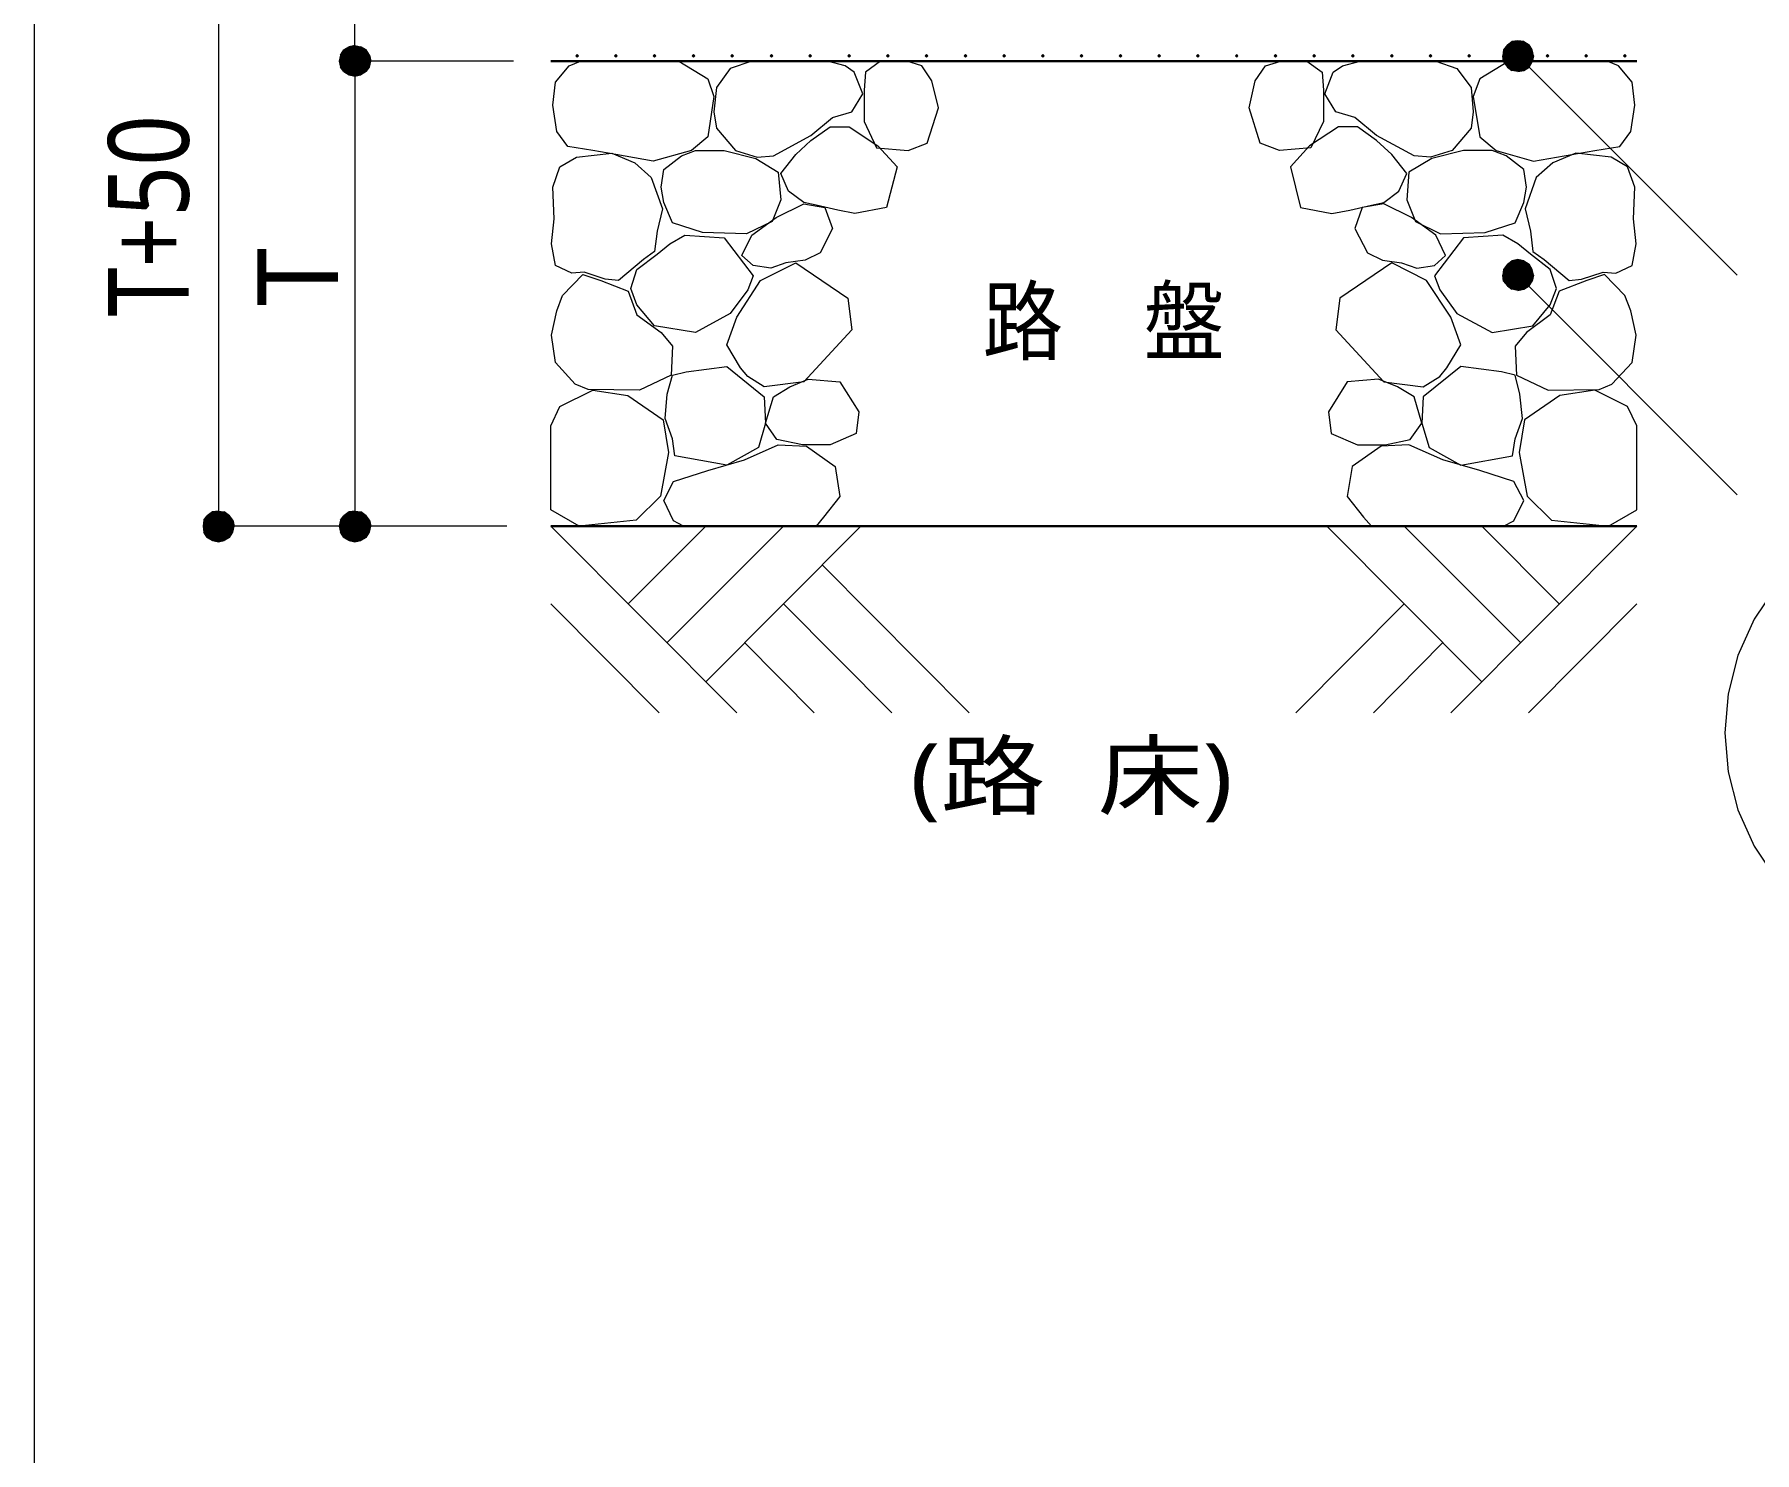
# Model space of a CAD drawing. Header units: millimetres. Extents: x 0 to 420, y 0 to 297.
# Drawn here: x 210.2 to 265.6, y 80 to 125.7 of the extents above; entities that cross this region are included whole.
import ezdxf
from ezdxf.enums import TextEntityAlignment as Align

# ---------------------------------------------------------------- set-up
doc = ezdxf.new("R2010")
doc.units = ezdxf.units.MM
doc.styles.add('kst32b', font='NotoSansJP-Variable.ttf')

msp = doc.modelspace()

# ---------------------------------------------------------------- hatches: boundary and pattern name
h = msp.add_hatch(color=7)
h.paths.add_polyline_path([(220.324, 125.285), (220.154, 125.18), (220.514, 124.82), (220.324, 125.285)])
h.paths.add_polyline_path([(220.154, 125.18), (220.514, 124.82), (220.049, 125.01), (220.154, 125.18)])
h.paths.add_polyline_path([(220.514, 124.82), (220.049, 125.01), (220.006, 124.82), (220.514, 124.82)])
h = msp.add_hatch(color=7)
h.paths.add_polyline_path([(220.874, 125.18), (220.705, 125.285), (220.514, 124.82), (220.874, 125.18)])
h.paths.add_polyline_path([(220.705, 125.285), (220.514, 124.82), (220.514, 125.328), (220.705, 125.285)])
h.paths.add_polyline_path([(220.514, 124.82), (220.514, 125.328), (220.324, 125.285), (220.514, 124.82)])
h = msp.add_hatch(color=7)
h.paths.add_polyline_path([(257.979, 125.476), (257.789, 125.455), (257.979, 124.989), (257.979, 125.476)])
h.paths.add_polyline_path([(257.789, 125.455), (257.979, 124.989), (257.641, 125.349), (257.789, 125.455)])
h.paths.add_polyline_path([(257.979, 124.989), (257.641, 125.349), (257.514, 125.18), (257.979, 124.989)])
h = msp.add_hatch(color=7)
h.paths.add_polyline_path([(258.445, 125.18), (258.339, 125.349), (257.979, 124.989), (258.445, 125.18)])
h.paths.add_polyline_path([(258.339, 125.349), (257.979, 124.989), (258.17, 125.455), (258.339, 125.349)])
h.paths.add_polyline_path([(257.979, 124.989), (258.17, 125.455), (257.979, 125.476), (257.979, 124.989)])
h = msp.add_hatch(color=7)
h.paths.add_polyline_path([(220.006, 124.82), (220.049, 124.629), (220.514, 124.82), (220.006, 124.82)])
h.paths.add_polyline_path([(220.049, 124.629), (220.514, 124.82), (220.154, 124.481), (220.049, 124.629)])
h.paths.add_polyline_path([(220.514, 124.82), (220.154, 124.481), (220.324, 124.375), (220.514, 124.82)])
for points in [[(220.324, 124.375), (220.514, 124.333), (220.514, 124.82), (220.324, 124.375)], [(227.669, 125.031), (227.647, 125.01), (227.626, 124.989), (227.647, 124.968), (227.669, 124.947), (227.69, 124.968), (227.711, 124.989), (227.69, 125.01), (227.669, 125.031)], [(228.918, 125.031), (228.896, 125.01), (228.875, 124.989), (228.896, 124.968), (228.918, 124.947), (228.939, 124.968), (228.96, 124.989), (228.939, 125.01), (228.918, 125.031)], [(230.166, 125.031), (230.145, 125.01), (230.124, 124.989), (230.145, 124.968), (230.166, 124.947), (230.187, 124.968), (230.209, 124.989), (230.187, 125.01), (230.166, 125.031)], [(231.415, 125.031), (231.394, 125.01), (231.373, 124.989), (231.394, 124.968), (231.415, 124.947), (231.436, 124.968), (231.458, 124.989), (231.436, 125.01), (231.415, 125.031)], [(232.664, 125.031), (232.643, 125.01), (232.622, 124.989), (232.643, 124.968), (232.664, 124.947), (232.685, 124.968), (232.706, 124.989), (232.685, 125.01), (232.664, 125.031)], [(233.934, 125.031), (233.913, 125.01), (233.892, 124.989), (233.913, 124.968), (233.934, 124.947), (233.955, 124.968), (233.976, 124.989), (233.955, 125.01), (233.934, 125.031)], [(235.183, 125.031), (235.162, 125.01), (235.141, 124.989), (235.162, 124.968), (235.183, 124.947), (235.204, 124.968), (235.225, 124.989), (235.204, 125.01), (235.183, 125.031)], [(236.432, 125.031), (236.411, 125.01), (236.389, 124.989), (236.411, 124.968), (236.432, 124.947), (236.453, 124.968), (236.474, 124.989), (236.453, 125.01), (236.432, 125.031)], [(237.68, 125.031), (237.659, 125.01), (237.638, 124.989), (237.659, 124.968), (237.68, 124.947), (237.702, 124.968), (237.723, 124.989), (237.702, 125.01), (237.68, 125.031)], [(238.929, 125.031), (238.908, 125.01), (238.887, 124.989), (238.908, 124.968), (238.929, 124.947), (238.951, 124.968), (238.972, 124.989), (238.951, 125.01), (238.929, 125.031)], [(240.178, 125.031), (240.157, 125.01), (240.136, 124.989), (240.157, 124.968), (240.178, 124.947), (240.199, 124.968), (240.221, 124.989), (240.199, 125.01), (240.178, 125.031)], [(241.427, 125.031), (241.406, 125.01), (241.385, 124.989), (241.406, 124.968), (241.427, 124.947), (241.448, 124.968), (241.469, 124.989), (241.448, 125.01), (241.427, 125.031)], [(242.676, 125.031), (242.655, 125.01), (242.634, 124.989), (242.655, 124.968), (242.676, 124.947), (242.697, 124.968), (242.718, 124.989), (242.697, 125.01), (242.676, 125.031)], [(243.925, 125.031), (243.904, 125.01), (243.882, 124.989), (243.904, 124.968), (243.925, 124.947), (243.946, 124.968), (243.967, 124.989), (243.946, 125.01), (243.925, 125.031)], [(245.173, 125.031), (245.152, 125.01), (245.131, 124.989), (245.152, 124.968), (245.173, 124.947), (245.195, 124.968), (245.216, 124.989), (245.195, 125.01), (245.173, 125.031)], [(246.422, 125.031), (246.401, 125.01), (246.38, 124.989), (246.401, 124.968), (246.422, 124.947), (246.444, 124.968), (246.465, 124.989), (246.444, 125.01), (246.422, 125.031)], [(247.671, 125.031), (247.65, 125.01), (247.629, 124.989), (247.65, 124.968), (247.671, 124.947), (247.692, 124.968), (247.714, 124.989), (247.692, 125.01), (247.671, 125.031)], [(248.92, 125.031), (248.899, 125.01), (248.878, 124.989), (248.899, 124.968), (248.92, 124.947), (248.941, 124.968), (248.962, 124.989), (248.941, 125.01), (248.92, 125.031)], [(250.169, 125.031), (250.148, 125.01), (250.127, 124.989), (250.148, 124.968), (250.169, 124.947), (250.19, 124.968), (250.211, 124.989), (250.19, 125.01), (250.169, 125.031)], [(251.418, 125.031), (251.396, 125.01), (251.375, 124.989), (251.396, 124.968), (251.418, 124.947), (251.439, 124.968), (251.46, 124.989), (251.439, 125.01), (251.418, 125.031)], [(252.666, 125.031), (252.645, 125.01), (252.624, 124.989), (252.645, 124.968), (252.666, 124.947), (252.688, 124.968), (252.709, 124.989), (252.688, 125.01), (252.666, 125.031)], [(253.915, 125.031), (253.894, 125.01), (253.873, 124.989), (253.894, 124.968), (253.915, 124.947), (253.937, 124.968), (253.958, 124.989), (253.937, 125.01), (253.915, 125.031)], [(255.164, 125.031), (255.143, 125.01), (255.122, 124.989), (255.143, 124.968), (255.164, 124.947), (255.185, 124.968), (255.207, 124.989), (255.185, 125.01), (255.164, 125.031)], [(256.413, 125.031), (256.392, 125.01), (256.371, 124.989), (256.392, 124.968), (256.413, 124.947), (256.434, 124.968), (256.455, 124.989), (256.434, 125.01), (256.413, 125.031)], [(257.683, 125.031), (257.662, 125.01), (257.641, 124.989), (257.662, 124.968), (257.683, 124.947), (257.704, 124.968), (257.725, 124.989), (257.704, 125.01), (257.683, 125.031)], [(258.17, 124.523), (258.339, 124.629), (257.979, 124.989), (258.17, 124.523)], [(258.932, 125.031), (258.911, 125.01), (258.889, 124.989), (258.911, 124.968), (258.932, 124.947), (258.953, 124.968), (258.974, 124.989), (258.953, 125.01), (258.932, 125.031)], [(260.181, 125.031), (260.16, 125.01), (260.138, 124.989), (260.16, 124.968), (260.181, 124.947), (260.202, 124.968), (260.223, 124.989), (260.202, 125.01), (260.181, 125.031)], [(261.429, 125.031), (261.408, 125.01), (261.387, 124.989), (261.408, 124.968), (261.429, 124.947), (261.451, 124.968), (261.472, 124.989), (261.451, 125.01), (261.429, 125.031)], [(258.17, 117.475), (258.339, 117.581), (257.979, 117.919), (258.17, 117.475)], [(215.921, 109.368), (216.112, 109.326), (216.112, 109.834), (215.921, 109.368)], [(220.324, 109.368), (220.514, 109.326), (220.514, 109.834), (220.324, 109.368)]]:
    msp.add_hatch(color=7).paths.add_polyline_path(points)
h = msp.add_hatch(color=7)
h.paths.add_polyline_path([(220.98, 124.629), (221.022, 124.82), (220.514, 124.82), (220.98, 124.629)])
h.paths.add_polyline_path([(221.022, 124.82), (220.514, 124.82), (220.98, 125.01), (221.022, 124.82)])
h.paths.add_polyline_path([(220.514, 124.82), (220.98, 125.01), (220.874, 125.18), (220.514, 124.82)])
h = msp.add_hatch(color=7)
h.paths.add_polyline_path([(220.514, 124.333), (220.705, 124.375), (220.514, 124.82), (220.514, 124.333)])
h.paths.add_polyline_path([(220.705, 124.375), (220.514, 124.82), (220.874, 124.481), (220.705, 124.375)])
h.paths.add_polyline_path([(220.514, 124.82), (220.874, 124.481), (220.98, 124.629), (220.514, 124.82)])
h = msp.add_hatch(color=7)
h.paths.add_polyline_path([(257.514, 125.18), (257.493, 124.989), (257.979, 124.989), (257.514, 125.18)])
h.paths.add_polyline_path([(257.493, 124.989), (257.979, 124.989), (257.514, 124.799), (257.493, 124.989)])
h.paths.add_polyline_path([(257.979, 124.989), (257.514, 124.799), (257.641, 124.629), (257.979, 124.989)])
h = msp.add_hatch(color=7)
h.paths.add_polyline_path([(257.641, 124.629), (257.789, 124.523), (257.979, 124.989), (257.641, 124.629)])
h.paths.add_polyline_path([(257.789, 124.523), (257.979, 124.989), (257.979, 124.481), (257.789, 124.523)])
h.paths.add_polyline_path([(257.979, 124.989), (257.979, 124.481), (258.17, 124.523), (257.979, 124.989)])
h = msp.add_hatch(color=7)
h.paths.add_polyline_path([(258.339, 124.629), (258.445, 124.799), (257.979, 124.989), (258.339, 124.629)])
h.paths.add_polyline_path([(258.445, 124.799), (257.979, 124.989), (258.487, 124.989), (258.445, 124.799)])
h.paths.add_polyline_path([(257.979, 124.989), (258.487, 124.989), (258.445, 125.18), (257.979, 124.989)])
h = msp.add_hatch(color=7)
h.paths.add_polyline_path([(257.514, 118.11), (257.493, 117.919), (257.979, 117.919), (257.514, 118.11)])
h.paths.add_polyline_path([(257.493, 117.919), (257.979, 117.919), (257.514, 117.729), (257.493, 117.919)])
h.paths.add_polyline_path([(257.979, 117.919), (257.514, 117.729), (257.641, 117.581), (257.979, 117.919)])
h = msp.add_hatch(color=7)
h.paths.add_polyline_path([(257.979, 118.427), (257.789, 118.385), (257.979, 117.919), (257.979, 118.427)])
h.paths.add_polyline_path([(257.789, 118.385), (257.979, 117.919), (257.641, 118.279), (257.789, 118.385)])
h.paths.add_polyline_path([(257.979, 117.919), (257.641, 118.279), (257.514, 118.11), (257.979, 117.919)])
h = msp.add_hatch(color=7)
h.paths.add_polyline_path([(258.445, 118.11), (258.339, 118.279), (257.979, 117.919), (258.445, 118.11)])
h.paths.add_polyline_path([(258.339, 118.279), (257.979, 117.919), (258.17, 118.385), (258.339, 118.279)])
h.paths.add_polyline_path([(257.979, 117.919), (258.17, 118.385), (257.979, 118.427), (257.979, 117.919)])
h = msp.add_hatch(color=7)
h.paths.add_polyline_path([(258.339, 117.581), (258.445, 117.729), (257.979, 117.919), (258.339, 117.581)])
h.paths.add_polyline_path([(258.445, 117.729), (257.979, 117.919), (258.487, 117.919), (258.445, 117.729)])
h.paths.add_polyline_path([(257.979, 117.919), (258.487, 117.919), (258.445, 118.11), (257.979, 117.919)])
h = msp.add_hatch(color=7)
h.paths.add_polyline_path([(257.641, 117.581), (257.789, 117.475), (257.979, 117.919), (257.641, 117.581)])
h.paths.add_polyline_path([(257.789, 117.475), (257.979, 117.919), (257.979, 117.433), (257.789, 117.475)])
h.paths.add_polyline_path([(257.979, 117.919), (257.979, 117.433), (258.17, 117.475), (257.979, 117.919)])
h = msp.add_hatch(color=7)
h.paths.add_polyline_path([(215.921, 110.3), (215.752, 110.172), (216.112, 109.834), (215.921, 110.3)])
h.paths.add_polyline_path([(215.752, 110.172), (216.112, 109.834), (215.646, 110.024), (215.752, 110.172)])
h.paths.add_polyline_path([(216.112, 109.834), (215.646, 110.024), (215.625, 109.834), (216.112, 109.834)])
h = msp.add_hatch(color=7)
h.paths.add_polyline_path([(216.471, 110.172), (216.302, 110.3), (216.112, 109.834), (216.471, 110.172)])
h.paths.add_polyline_path([(216.302, 110.3), (216.112, 109.834), (216.112, 110.321), (216.302, 110.3)])
h.paths.add_polyline_path([(216.112, 109.834), (216.112, 110.321), (215.921, 110.3), (216.112, 109.834)])
h = msp.add_hatch(color=7)
h.paths.add_polyline_path([(220.324, 110.3), (220.154, 110.172), (220.514, 109.834), (220.324, 110.3)])
h.paths.add_polyline_path([(220.154, 110.172), (220.514, 109.834), (220.049, 110.024), (220.154, 110.172)])
h.paths.add_polyline_path([(220.514, 109.834), (220.049, 110.024), (220.006, 109.834), (220.514, 109.834)])
h = msp.add_hatch(color=7)
h.paths.add_polyline_path([(220.874, 110.172), (220.705, 110.3), (220.514, 109.834), (220.874, 110.172)])
h.paths.add_polyline_path([(220.705, 110.3), (220.514, 109.834), (220.514, 110.321), (220.705, 110.3)])
h.paths.add_polyline_path([(220.514, 109.834), (220.514, 110.321), (220.324, 110.3), (220.514, 109.834)])
h = msp.add_hatch(color=7)
h.paths.add_polyline_path([(215.625, 109.834), (215.646, 109.643), (216.112, 109.834), (215.625, 109.834)])
h.paths.add_polyline_path([(215.646, 109.643), (216.112, 109.834), (215.752, 109.474), (215.646, 109.643)])
h.paths.add_polyline_path([(216.112, 109.834), (215.752, 109.474), (215.921, 109.368), (216.112, 109.834)])
h = msp.add_hatch(color=7)
h.paths.add_polyline_path([(216.577, 109.643), (216.62, 109.834), (216.112, 109.834), (216.577, 109.643)])
h.paths.add_polyline_path([(216.62, 109.834), (216.112, 109.834), (216.577, 110.024), (216.62, 109.834)])
h.paths.add_polyline_path([(216.112, 109.834), (216.577, 110.024), (216.471, 110.172), (216.112, 109.834)])
h = msp.add_hatch(color=7)
h.paths.add_polyline_path([(216.112, 109.326), (216.302, 109.368), (216.112, 109.834), (216.112, 109.326)])
h.paths.add_polyline_path([(216.302, 109.368), (216.112, 109.834), (216.471, 109.474), (216.302, 109.368)])
h.paths.add_polyline_path([(216.112, 109.834), (216.471, 109.474), (216.577, 109.643), (216.112, 109.834)])
h = msp.add_hatch(color=7)
h.paths.add_polyline_path([(220.006, 109.834), (220.049, 109.643), (220.514, 109.834), (220.006, 109.834)])
h.paths.add_polyline_path([(220.049, 109.643), (220.514, 109.834), (220.154, 109.474), (220.049, 109.643)])
h.paths.add_polyline_path([(220.514, 109.834), (220.154, 109.474), (220.324, 109.368), (220.514, 109.834)])
h = msp.add_hatch(color=7)
h.paths.add_polyline_path([(220.98, 109.643), (221.022, 109.834), (220.514, 109.834), (220.98, 109.643)])
h.paths.add_polyline_path([(221.022, 109.834), (220.514, 109.834), (220.98, 110.024), (221.022, 109.834)])
h.paths.add_polyline_path([(220.514, 109.834), (220.98, 110.024), (220.874, 110.172), (220.514, 109.834)])
h = msp.add_hatch(color=7)
h.paths.add_polyline_path([(220.514, 109.326), (220.705, 109.368), (220.514, 109.834), (220.514, 109.326)])
h.paths.add_polyline_path([(220.705, 109.368), (220.514, 109.834), (220.874, 109.474), (220.705, 109.368)])
h.paths.add_polyline_path([(220.514, 109.834), (220.874, 109.474), (220.98, 109.643), (220.514, 109.834)])

# ---------------------------------------------------------------- linework, layer by layer
at = {"lineweight": 13}
for points in [[(210.185, 45.995), (210.185, 156.993)], [(216.112, 129.836), (216.112, 109.834)], [(225.616, 124.82), (220.514, 124.82), (220.514, 129.836)], [(225.319, 124.82), (220.493, 124.82)], [(220.514, 124.82), (220.514, 109.834)], [(230.95, 124.82), (231.881, 124.248), (232.071, 123.677), (231.881, 122.386), (231.352, 121.941), (230.124, 121.602), (228.918, 121.814), (228.177, 121.941), (227.372, 122.068), (227.012, 122.555), (226.886, 123.402), (226.97, 124.142), (227.415, 124.672), (227.775, 124.82)], [(233.299, 124.82), (232.601, 124.587), (232.156, 123.973), (232.071, 123.19), (232.156, 122.661), (232.77, 121.941), (233.468, 121.729), (233.997, 121.772), (235.204, 122.428), (235.903, 123), (236.516, 123.19), (236.876, 123.762), (236.601, 124.46), (236.305, 124.672), (235.733, 124.82)], [(237.448, 124.82), (236.961, 124.46), (236.919, 123.888), (236.919, 122.872), (237.321, 122.026), (238.337, 121.941), (238.951, 122.174), (239.31, 123.317), (239.099, 124.185), (238.781, 124.672), (238.294, 124.82)], [(251.185, 124.82), (251.672, 124.46), (251.714, 123.888), (251.714, 122.872), (251.312, 122.026), (250.296, 121.941), (249.682, 122.174), (249.322, 123.317), (249.513, 124.185), (249.851, 124.672), (250.338, 124.82)], [(255.334, 124.82), (256.011, 124.587), (256.477, 123.973), (256.54, 123.19), (256.477, 122.661), (255.863, 121.941), (255.164, 121.729), (254.635, 121.772), (253.429, 122.428), (252.73, 123), (252.116, 123.19), (251.756, 123.762), (252.032, 124.46), (252.328, 124.672), (252.899, 124.82)], [(257.683, 124.82), (256.752, 124.248), (256.54, 123.677), (256.752, 122.386), (257.281, 121.941), (258.487, 121.602), (259.715, 121.814), (260.456, 121.941), (261.26, 122.068), (261.62, 122.555), (261.747, 123.402), (261.662, 124.142), (261.218, 124.672), (260.858, 124.82)], [(257.979, 124.989), (265.049, 117.919)], [(257.979, 117.919), (265.049, 110.85)], [(231.098, 109.834), (230.78, 110.003), (230.463, 110.659), (230.78, 111.273), (231.881, 111.633), (233.066, 111.972), (234.146, 112.459), (235.056, 112.416), (235.987, 111.76), (236.135, 110.786), (235.606, 110.13), (235.373, 109.834)], [(257.514, 109.834), (257.852, 110.003), (258.17, 110.659), (257.852, 111.273), (256.752, 111.633), (255.566, 111.972), (254.466, 112.459), (253.577, 112.416), (252.645, 111.76), (252.476, 110.786), (253.005, 110.13), (253.259, 109.834)], [(225.404, 109.834), (216.112, 109.834)], [(232.812, 103.822), (226.822, 109.834)], [(229.32, 107.336), (231.817, 109.834)], [(230.569, 106.087), (234.315, 109.834)], [(231.817, 104.817), (236.813, 109.834)], [(251.82, 109.834), (256.815, 104.817)], [(254.318, 109.834), (258.064, 106.087)], [(255.82, 103.822), (261.811, 109.834)], [(256.815, 109.834), (259.313, 107.336)], [(240.305, 103.822), (235.564, 108.585)], [(266.323, 107.926), (265.59, 106.836), (265.066, 105.662), (264.752, 104.434), (264.647, 103.177), (264.752, 101.92), (265.066, 100.691), (265.59, 99.518), (266.323, 98.428)], [(226.822, 107.336), (230.314, 103.822)], [(237.808, 103.822), (234.315, 107.336)], [(250.825, 103.822), (254.318, 107.336)], [(261.811, 107.336), (258.318, 103.822)], [(235.31, 103.822), (233.066, 106.087)], [(253.323, 103.822), (255.566, 106.087)]]:
    msp.add_lwpolyline(points, dxfattribs=at)
at = {"lineweight": 0}
for points in [[(220.324, 125.285), (220.154, 125.18), (220.514, 124.82)], [(220.514, 124.82), (220.514, 125.328), (220.324, 125.285)], [(220.705, 125.285), (220.514, 124.82), (220.514, 125.328)], [(220.874, 125.18), (220.705, 125.285), (220.514, 124.82)], [(257.979, 124.989), (257.641, 125.349), (257.514, 125.18)], [(257.789, 125.455), (257.979, 124.989), (257.641, 125.349)], [(257.979, 125.476), (257.789, 125.455), (257.979, 124.989)], [(257.979, 124.989), (258.17, 125.455), (257.979, 125.476)], [(258.339, 125.349), (257.979, 124.989), (258.17, 125.455)], [(258.445, 125.18), (258.339, 125.349), (257.979, 124.989)], [(220.514, 124.82), (220.049, 125.01), (220.006, 124.82)], [(220.006, 124.82), (220.049, 124.629), (220.514, 124.82)], [(220.154, 125.18), (220.514, 124.82), (220.049, 125.01)], [(220.049, 124.629), (220.514, 124.82), (220.154, 124.481)], [(220.514, 124.82), (220.154, 124.481), (220.324, 124.375)], [(220.324, 124.375), (220.514, 124.333), (220.514, 124.82)], [(220.514, 124.82), (220.98, 125.01), (220.874, 125.18)], [(221.022, 124.82), (220.514, 124.82), (220.98, 125.01)], [(220.514, 124.333), (220.705, 124.375), (220.514, 124.82)], [(220.705, 124.375), (220.514, 124.82), (220.874, 124.481)], [(220.514, 124.82), (220.874, 124.481), (220.98, 124.629)], [(220.98, 124.629), (221.022, 124.82), (220.514, 124.82)], [(227.669, 125.031), (227.647, 125.01), (227.626, 124.989), (227.647, 124.968), (227.669, 124.947), (227.69, 124.968), (227.711, 124.989), (227.69, 125.01)], [(228.918, 125.031), (228.896, 125.01), (228.875, 124.989), (228.896, 124.968), (228.918, 124.947), (228.939, 124.968), (228.96, 124.989), (228.939, 125.01)], [(230.166, 125.031), (230.145, 125.01), (230.124, 124.989), (230.145, 124.968), (230.166, 124.947), (230.187, 124.968), (230.209, 124.989), (230.187, 125.01)], [(231.415, 125.031), (231.394, 125.01), (231.373, 124.989), (231.394, 124.968), (231.415, 124.947), (231.436, 124.968), (231.458, 124.989), (231.436, 125.01)], [(232.664, 125.031), (232.643, 125.01), (232.622, 124.989), (232.643, 124.968), (232.664, 124.947), (232.685, 124.968), (232.706, 124.989), (232.685, 125.01)], [(233.934, 125.031), (233.913, 125.01), (233.892, 124.989), (233.913, 124.968), (233.934, 124.947), (233.955, 124.968), (233.976, 124.989), (233.955, 125.01)], [(235.183, 125.031), (235.162, 125.01), (235.141, 124.989), (235.162, 124.968), (235.183, 124.947), (235.204, 124.968), (235.225, 124.989), (235.204, 125.01)], [(236.432, 125.031), (236.411, 125.01), (236.389, 124.989), (236.411, 124.968), (236.432, 124.947), (236.453, 124.968), (236.474, 124.989), (236.453, 125.01)], [(237.68, 125.031), (237.659, 125.01), (237.638, 124.989), (237.659, 124.968), (237.68, 124.947), (237.702, 124.968), (237.723, 124.989), (237.702, 125.01)], [(238.929, 125.031), (238.908, 125.01), (238.887, 124.989), (238.908, 124.968), (238.929, 124.947), (238.951, 124.968), (238.972, 124.989), (238.951, 125.01)], [(240.178, 125.031), (240.157, 125.01), (240.136, 124.989), (240.157, 124.968), (240.178, 124.947), (240.199, 124.968), (240.221, 124.989), (240.199, 125.01)], [(241.427, 125.031), (241.406, 125.01), (241.385, 124.989), (241.406, 124.968), (241.427, 124.947), (241.448, 124.968), (241.469, 124.989), (241.448, 125.01)], [(242.676, 125.031), (242.655, 125.01), (242.634, 124.989), (242.655, 124.968), (242.676, 124.947), (242.697, 124.968), (242.718, 124.989), (242.697, 125.01)], [(243.925, 125.031), (243.904, 125.01), (243.882, 124.989), (243.904, 124.968), (243.925, 124.947), (243.946, 124.968), (243.967, 124.989), (243.946, 125.01)], [(245.173, 125.031), (245.152, 125.01), (245.131, 124.989), (245.152, 124.968), (245.173, 124.947), (245.195, 124.968), (245.216, 124.989), (245.195, 125.01)], [(246.422, 125.031), (246.401, 125.01), (246.38, 124.989), (246.401, 124.968), (246.422, 124.947), (246.444, 124.968), (246.465, 124.989), (246.444, 125.01)], [(247.671, 125.031), (247.65, 125.01), (247.629, 124.989), (247.65, 124.968), (247.671, 124.947), (247.692, 124.968), (247.714, 124.989), (247.692, 125.01)], [(248.92, 125.031), (248.899, 125.01), (248.878, 124.989), (248.899, 124.968), (248.92, 124.947), (248.941, 124.968), (248.962, 124.989), (248.941, 125.01)], [(250.169, 125.031), (250.148, 125.01), (250.127, 124.989), (250.148, 124.968), (250.169, 124.947), (250.19, 124.968), (250.211, 124.989), (250.19, 125.01)], [(251.418, 125.031), (251.396, 125.01), (251.375, 124.989), (251.396, 124.968), (251.418, 124.947), (251.439, 124.968), (251.46, 124.989), (251.439, 125.01)], [(252.666, 125.031), (252.645, 125.01), (252.624, 124.989), (252.645, 124.968), (252.666, 124.947), (252.688, 124.968), (252.709, 124.989), (252.688, 125.01)], [(253.915, 125.031), (253.894, 125.01), (253.873, 124.989), (253.894, 124.968), (253.915, 124.947), (253.937, 124.968), (253.958, 124.989), (253.937, 125.01)], [(255.164, 125.031), (255.143, 125.01), (255.122, 124.989), (255.143, 124.968), (255.164, 124.947), (255.185, 124.968), (255.207, 124.989), (255.185, 125.01)], [(256.413, 125.031), (256.392, 125.01), (256.371, 124.989), (256.392, 124.968), (256.413, 124.947), (256.434, 124.968), (256.455, 124.989), (256.434, 125.01)], [(257.514, 125.18), (257.493, 124.989), (257.979, 124.989)], [(257.493, 124.989), (257.979, 124.989), (257.514, 124.799)], [(257.979, 124.989), (257.514, 124.799), (257.641, 124.629)], [(257.683, 125.031), (257.662, 125.01), (257.641, 124.989), (257.662, 124.968), (257.683, 124.947), (257.704, 124.968), (257.725, 124.989), (257.704, 125.01)], [(257.641, 124.629), (257.789, 124.523), (257.979, 124.989)], [(257.789, 124.523), (257.979, 124.989), (257.979, 124.481)], [(257.979, 124.989), (258.487, 124.989), (258.445, 125.18)], [(258.339, 124.629), (258.445, 124.799), (257.979, 124.989)], [(258.445, 124.799), (257.979, 124.989), (258.487, 124.989)], [(257.979, 124.989), (257.979, 124.481), (258.17, 124.523)], [(258.17, 124.523), (258.339, 124.629), (257.979, 124.989)], [(258.932, 125.031), (258.911, 125.01), (258.889, 124.989), (258.911, 124.968), (258.932, 124.947), (258.953, 124.968), (258.974, 124.989), (258.953, 125.01)], [(260.181, 125.031), (260.16, 125.01), (260.138, 124.989), (260.16, 124.968), (260.181, 124.947), (260.202, 124.968), (260.223, 124.989), (260.202, 125.01)], [(261.429, 125.031), (261.408, 125.01), (261.387, 124.989), (261.408, 124.968), (261.429, 124.947), (261.451, 124.968), (261.472, 124.989), (261.451, 125.01)], [(257.514, 118.11), (257.493, 117.919), (257.979, 117.919)], [(257.979, 117.919), (257.641, 118.279), (257.514, 118.11)], [(257.789, 118.385), (257.979, 117.919), (257.641, 118.279)], [(257.979, 118.427), (257.789, 118.385), (257.979, 117.919)], [(257.979, 117.919), (258.17, 118.385), (257.979, 118.427)], [(258.339, 118.279), (257.979, 117.919), (258.17, 118.385)], [(258.445, 118.11), (258.339, 118.279), (257.979, 117.919)], [(257.979, 117.919), (258.487, 117.919), (258.445, 118.11)], [(257.493, 117.919), (257.979, 117.919), (257.514, 117.729)], [(257.979, 117.919), (257.514, 117.729), (257.641, 117.581)], [(257.641, 117.581), (257.789, 117.475), (257.979, 117.919)], [(257.789, 117.475), (257.979, 117.919), (257.979, 117.433)], [(258.339, 117.581), (258.445, 117.729), (257.979, 117.919)], [(258.445, 117.729), (257.979, 117.919), (258.487, 117.919)], [(257.979, 117.919), (257.979, 117.433), (258.17, 117.475)], [(258.17, 117.475), (258.339, 117.581), (257.979, 117.919)], [(215.921, 110.3), (215.752, 110.172), (216.112, 109.834)], [(216.112, 109.834), (216.112, 110.321), (215.921, 110.3)], [(216.302, 110.3), (216.112, 109.834), (216.112, 110.321)], [(216.471, 110.172), (216.302, 110.3), (216.112, 109.834)], [(220.324, 110.3), (220.154, 110.172), (220.514, 109.834)], [(220.514, 109.834), (220.514, 110.321), (220.324, 110.3)], [(220.705, 110.3), (220.514, 109.834), (220.514, 110.321)], [(220.874, 110.172), (220.705, 110.3), (220.514, 109.834)], [(216.112, 109.834), (215.646, 110.024), (215.625, 109.834)], [(215.625, 109.834), (215.646, 109.643), (216.112, 109.834)], [(215.752, 110.172), (216.112, 109.834), (215.646, 110.024)], [(215.646, 109.643), (216.112, 109.834), (215.752, 109.474)], [(216.112, 109.834), (215.752, 109.474), (215.921, 109.368)], [(215.921, 109.368), (216.112, 109.326), (216.112, 109.834)], [(216.112, 109.834), (216.577, 110.024), (216.471, 110.172)], [(216.62, 109.834), (216.112, 109.834), (216.577, 110.024)], [(216.112, 109.326), (216.302, 109.368), (216.112, 109.834)], [(216.302, 109.368), (216.112, 109.834), (216.471, 109.474)], [(216.112, 109.834), (216.471, 109.474), (216.577, 109.643)], [(216.577, 109.643), (216.62, 109.834), (216.112, 109.834)], [(220.514, 109.834), (220.049, 110.024), (220.006, 109.834)], [(220.006, 109.834), (220.049, 109.643), (220.514, 109.834)], [(220.154, 110.172), (220.514, 109.834), (220.049, 110.024)], [(220.049, 109.643), (220.514, 109.834), (220.154, 109.474)], [(220.514, 109.834), (220.154, 109.474), (220.324, 109.368)], [(220.324, 109.368), (220.514, 109.326), (220.514, 109.834)], [(220.514, 109.834), (220.98, 110.024), (220.874, 110.172)], [(221.022, 109.834), (220.514, 109.834), (220.98, 110.024)], [(220.514, 109.326), (220.705, 109.368), (220.514, 109.834)], [(220.705, 109.368), (220.514, 109.834), (220.874, 109.474)], [(220.514, 109.834), (220.874, 109.474), (220.98, 109.643)], [(220.98, 109.643), (221.022, 109.834), (220.514, 109.834)]]:
    msp.add_lwpolyline(points, close=True, dxfattribs=at)
at = {"lineweight": 30}
for points in [[(226.822, 124.82), (261.811, 124.82)], [(226.822, 109.834), (261.811, 109.834)]]:
    msp.add_lwpolyline(points, dxfattribs=at)
at = {"lineweight": 13}
for points in [[(235.373, 120.184), (234.971, 120.269), (234.484, 120.629), (234.23, 121.2), (234.717, 121.814), (235.204, 122.259), (235.818, 122.703), (236.432, 122.703), (237.363, 122.089), (237.977, 121.412), (237.638, 120.1), (236.622, 119.909), (236.072, 120.015)], [(253.259, 120.184), (253.661, 120.269), (254.148, 120.629), (254.402, 121.2), (253.915, 121.814), (253.429, 122.259), (252.815, 122.703), (252.201, 122.703), (251.27, 122.089), (250.656, 121.412), (250.973, 120.1), (251.989, 119.909), (252.561, 120.015)], [(230.463, 120.269), (230.378, 120.756), (230.463, 121.327), (231.034, 121.772), (231.479, 121.941), (232.41, 121.941), (233.426, 121.687), (234.146, 121.243), (234.23, 120.354), (233.955, 119.655), (233.13, 119.253), (231.712, 119.295), (230.738, 119.613)], [(258.17, 120.269), (258.254, 120.756), (258.17, 121.327), (257.598, 121.772), (257.154, 121.941), (256.223, 121.941), (255.207, 121.687), (254.466, 121.243), (254.402, 120.354), (254.677, 119.655), (255.482, 119.253), (256.921, 119.295), (257.895, 119.613)], [(227.902, 118.025), (227.499, 117.983), (226.97, 118.237), (226.843, 118.935), (226.928, 119.74), (226.886, 120.756), (227.118, 121.412), (227.647, 121.729), (228.791, 121.856), (229.531, 121.539), (230.061, 121.073), (230.42, 120.057), (230.251, 119.338), (230.166, 118.681), (229.806, 118.427), (229.002, 117.75), (228.579, 117.792)], [(260.731, 118.025), (261.133, 117.983), (261.662, 118.237), (261.789, 118.935), (261.705, 119.74), (261.747, 120.756), (261.514, 121.412), (260.985, 121.729), (259.842, 121.856), (259.101, 121.539), (258.572, 121.073), (258.212, 120.057), (258.382, 119.338), (258.466, 118.681), (258.826, 118.427), (259.63, 117.75), (260.032, 117.792)], [(234.4, 118.322), (233.913, 118.152), (233.341, 118.237), (232.981, 118.554), (233.299, 119.211), (234.082, 119.782), (234.971, 120.227), (235.649, 120.1), (235.903, 119.422), (235.5, 118.639), (235.013, 118.406)], [(254.233, 118.322), (254.72, 118.152), (255.291, 118.237), (255.651, 118.554), (255.334, 119.211), (254.55, 119.782), (253.661, 120.227), (252.963, 120.1), (252.73, 119.422), (253.132, 118.639), (253.619, 118.406)], [(230.166, 116.29), (229.595, 116.967), (229.404, 117.496), (229.595, 118.11), (230.251, 118.597), (230.653, 118.935), (231.14, 119.211), (232.41, 119.126), (233.341, 117.898), (233.172, 117.454), (232.601, 116.692), (231.479, 116.078)], [(258.466, 116.29), (259.016, 116.967), (259.228, 117.496), (259.016, 118.11), (258.382, 118.597), (257.979, 118.935), (257.493, 119.211), (256.223, 119.126), (255.291, 117.898), (255.461, 117.454), (256.011, 116.692), (257.154, 116.078)], [(233.172, 114.66), (232.939, 114.935), (232.495, 115.676), (232.812, 116.565), (233.574, 117.75), (234.717, 118.322), (236.389, 117.179), (236.516, 116.163), (234.971, 114.49), (233.701, 114.321)], [(255.461, 114.66), (255.693, 114.935), (256.138, 115.676), (255.82, 116.565), (255.037, 117.75), (253.915, 118.322), (252.243, 117.179), (252.116, 116.163), (253.661, 114.49), (254.931, 114.321)], [(228.029, 114.237), (227.605, 114.406), (226.97, 115.104), (226.843, 115.993), (227.012, 116.776), (227.203, 117.263), (227.859, 117.941), (228.431, 117.75), (229.32, 117.412), (229.595, 116.65), (230.378, 116.078), (230.738, 115.634), (230.696, 114.702), (229.679, 114.215)], [(260.604, 114.237), (261.006, 114.406), (261.662, 115.104), (261.789, 115.993), (261.62, 116.776), (261.429, 117.263), (260.773, 117.941), (260.202, 117.75), (259.313, 117.412), (259.016, 116.65), (258.254, 116.078), (257.895, 115.634), (257.937, 114.702), (258.953, 114.215)], [(230.738, 112.649), (230.505, 113.305), (230.569, 114.088), (230.738, 114.702), (231.182, 114.808), (232.495, 114.977), (233.701, 114.004), (233.744, 113.157), (233.511, 112.374), (232.495, 111.802), (230.822, 112.099)], [(257.895, 112.649), (258.128, 113.305), (258.043, 114.088), (257.895, 114.702), (257.45, 114.808), (256.138, 114.977), (254.931, 114.004), (254.889, 113.157), (255.122, 112.374), (256.138, 111.802), (257.81, 112.099)], [(226.822, 113.072), (227.118, 113.686), (228.177, 114.215), (229.299, 114.046), (230.442, 113.263), (230.611, 112.204), (230.357, 110.807), (229.574, 110.024), (227.732, 109.834), (226.822, 110.363)], [(234.929, 112.459), (234.103, 112.628), (233.744, 113.157), (233.997, 114.004), (234.527, 114.321), (235.119, 114.575), (236.135, 114.49), (236.749, 113.517), (236.664, 112.818), (235.818, 112.459)], [(253.704, 112.459), (254.508, 112.628), (254.889, 113.157), (254.635, 114.004), (254.106, 114.321), (253.492, 114.575), (252.476, 114.49), (251.883, 113.517), (251.968, 112.818), (252.815, 112.459)], [(261.811, 113.072), (261.514, 113.686), (260.456, 114.215), (259.334, 114.046), (258.191, 113.263), (258.022, 112.204), (258.276, 110.807), (259.059, 110.024), (260.9, 109.834), (261.811, 110.363)]]:
    msp.add_lwpolyline(points, close=True, dxfattribs=at)

# ---------------------------------------------------------------- texts
at = {"style": 'kst32b'}
for s, height, p, p2 in [('T+50', 2.5989, (215.159, 116.586), (215.159, 123.083)), ('路\u3000盤', 2.0791, (240.729, 115.401), (248.525, 115.401)), ('(路  床)', 2.0791, (238.4, 100.753), (248.796, 100.753))]:
    msp.add_text(s, height=height, dxfattribs=at).set_placement(p, p2, align=Align.FIT)
msp.add_text('T', height=2.599, rotation=90, dxfattribs=at).set_placement((219.964, 116.925))

doc.saveas('drawing.dxf')
